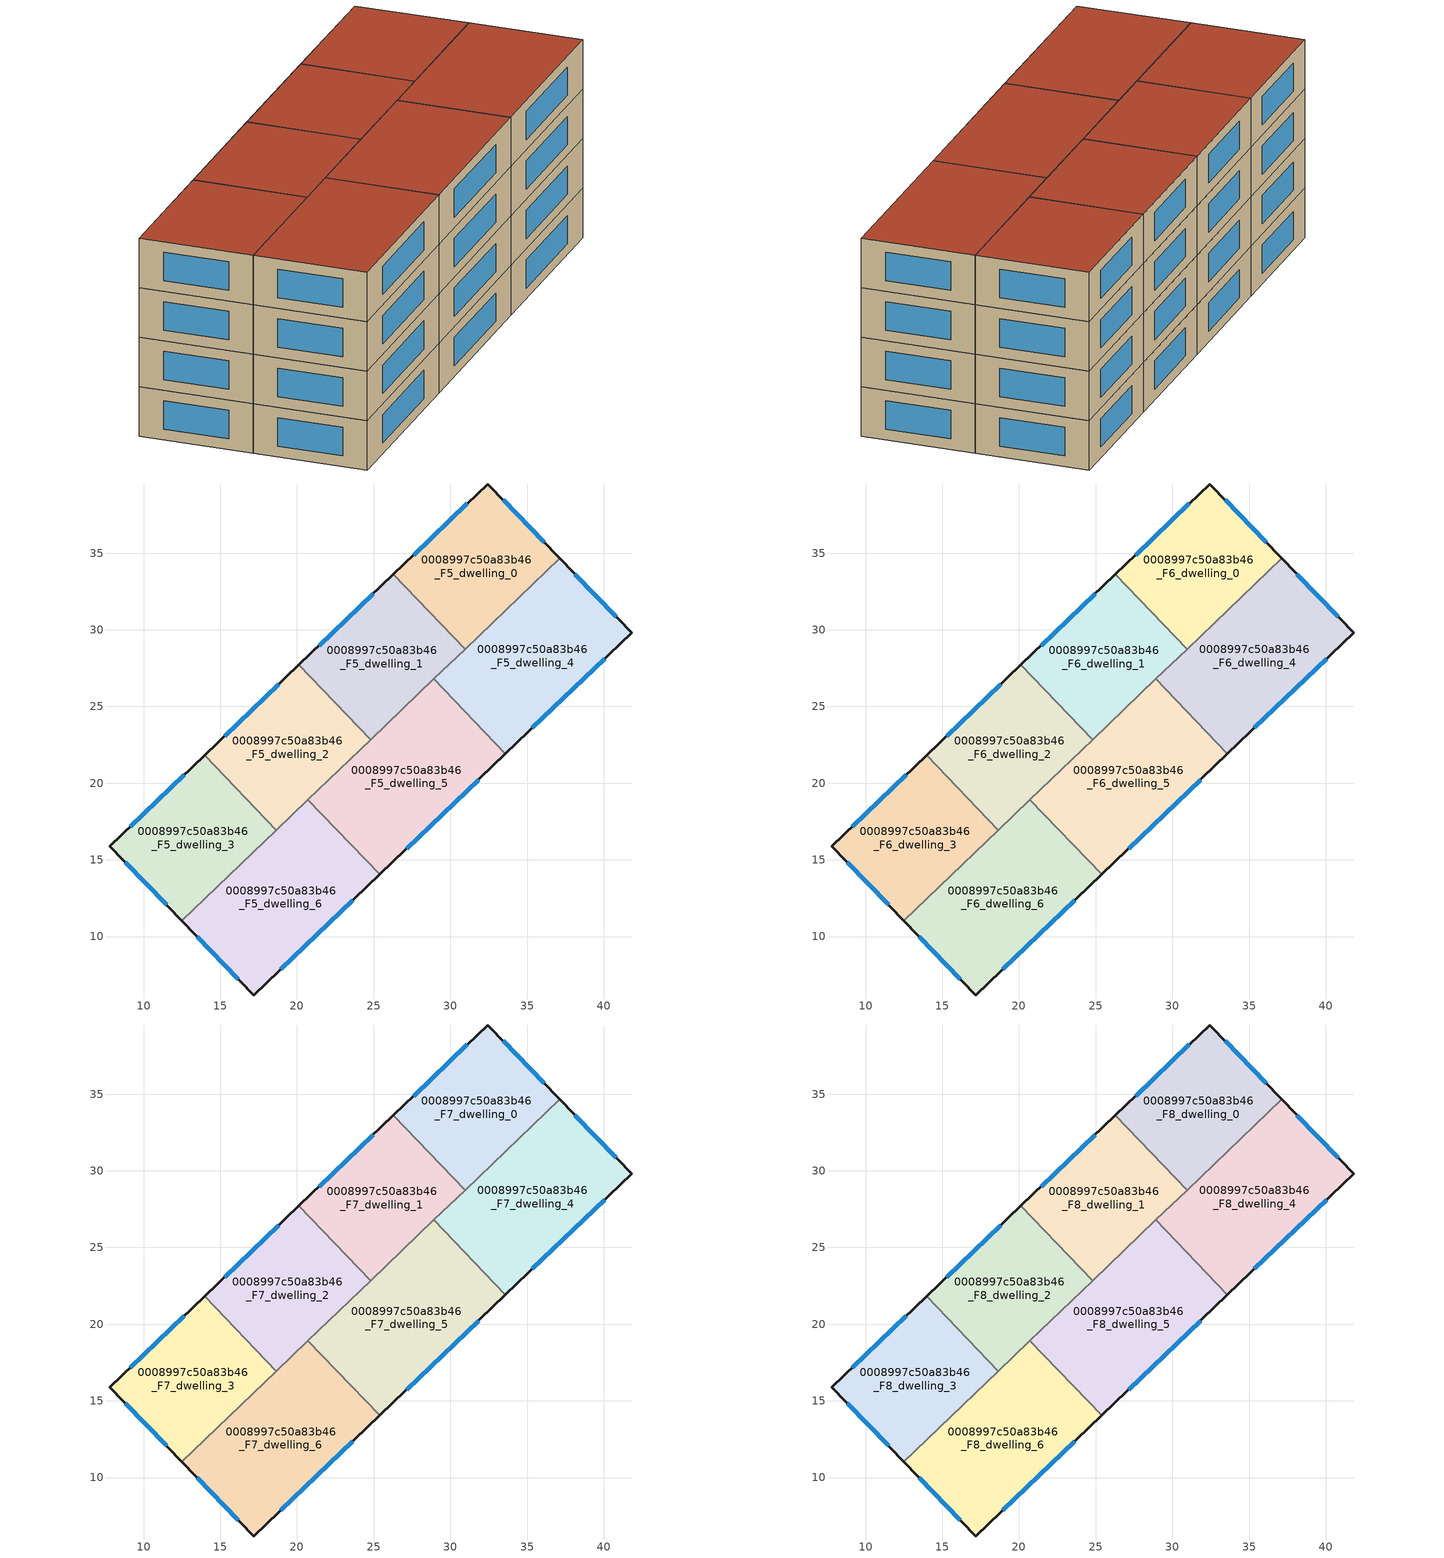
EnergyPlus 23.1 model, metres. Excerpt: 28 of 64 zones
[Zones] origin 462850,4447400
0008997c50a83b46_F5_dwelling_0
 floor to 0008997c50a83b46_F4_dwelling_0 (EU_floor_Construction): 32.43,39.5 37.12,34.65 30.96,28.74 26.29,33.61 z15
 wall outside (EU_wall_Construction): 37.12,34.65 32.43,39.5 26.29,33.61 z15:18
 wall to 0008997c50a83b46_F5_dwelling_1 (EU_wall_Construction): 26.29,33.61 30.96,28.74 z15:18
 wall to 0008997c50a83b46_F5_dwelling_4 (EU_wall_Construction): 30.96,28.74 37.12,34.65 z15:18
 window (EU_Window_Construction): 36.12,35.69 33.44,38.47 / 31.12,38.24 27.6,34.87 z15.64:17.36
0008997c50a83b46_F5_dwelling_1
 floor to 0008997c50a83b46_F4_dwelling_1 (EU_floor_Construction): 26.29,33.61 30.96,28.74 24.8,22.84 20.13,27.71 z15
 wall outside (EU_wall_Construction): 26.29,33.61 20.13,27.71 z15:18
 wall to 0008997c50a83b46_F5_dwelling_2 (EU_wall_Construction): 20.13,27.71 24.8,22.84 z15:18
 wall to 0008997c50a83b46_F5_dwelling_5 (EU_wall_Construction): 24.8,22.84 28.93,26.79 z15:18
 wall to 0008997c50a83b46_F5_dwelling_4 (EU_wall_Construction): 28.93,26.79 30.96,28.74 z15:18
 window (EU_Window_Construction): 24.97,32.35 21.45,28.97 z15.64:17.36
0008997c50a83b46_F5_dwelling_2
 floor to 0008997c50a83b46_F4_dwelling_2 (EU_floor_Construction): 20.13,27.71 24.8,22.84 18.65,16.94 13.98,21.81 z15
 wall outside (EU_wall_Construction): 20.13,27.71 13.98,21.81 z15:18
 wall to 0008997c50a83b46_F5_dwelling_3 (EU_wall_Construction): 13.98,21.81 18.65,16.94 z15:18
 wall to 0008997c50a83b46_F5_dwelling_6 (EU_wall_Construction): 18.65,16.94 20.72,18.92 z15:18
 wall to 0008997c50a83b46_F5_dwelling_5 (EU_wall_Construction): 20.72,18.92 24.8,22.84 z15:18
 window (EU_Window_Construction): 18.81,26.44 15.3,23.07 z15.64:17.36
0008997c50a83b46_F5_dwelling_3
 floor to 0008997c50a83b46_F4_dwelling_3 (EU_floor_Construction): 13.98,21.81 18.65,16.94 12.5,11.04 7.81,15.89 z15
 wall outside (EU_wall_Construction): 13.98,21.81 7.81,15.89 12.5,11.04 z15:18
 wall to 0008997c50a83b46_F5_dwelling_6 (EU_wall_Construction): 12.5,11.04 18.65,16.94 z15:18
 window (EU_Window_Construction): 8.82,14.86 11.5,12.08 / 12.66,20.54 9.13,17.16 z15.64:17.36
0008997c50a83b46_F5_dwelling_4
 floor to 0008997c50a83b46_F4_dwelling_4 (EU_floor_Construction): 37.12,34.65 41.81,29.8 33.6,21.92 28.93,26.79 z15
 wall outside (EU_wall_Construction): 33.6,21.92 41.81,29.8 37.12,34.65 z15:18
 wall to 0008997c50a83b46_F5_dwelling_5 (EU_wall_Construction): 28.93,26.79 33.6,21.92 z15:18
 window (EU_Window_Construction): 40.81,30.84 38.13,33.61 / 35.36,23.61 40.05,28.12 z15.64:17.36
0008997c50a83b46_F5_dwelling_5
 floor to 0008997c50a83b46_F4_dwelling_5 (EU_floor_Construction): 28.93,26.79 33.6,21.92 25.39,14.05 20.72,18.92 z15
 wall outside (EU_wall_Construction): 25.39,14.05 33.6,21.92 z15:18
 wall to 0008997c50a83b46_F5_dwelling_6 (EU_wall_Construction): 20.72,18.92 25.39,14.05 z15:18
 window (EU_Window_Construction): 27.15,15.74 31.84,20.24 z15.64:17.36
0008997c50a83b46_F5_dwelling_6
 floor to 0008997c50a83b46_F4_dwelling_6 (EU_floor_Construction): 20.72,18.92 25.39,14.05 17.19,6.19 12.5,11.04 z15
 wall outside (EU_wall_Construction): 12.5,11.04 17.19,6.19 25.39,14.05 z15:18
 window (EU_Window_Construction): 18.95,7.88 23.63,12.37 / 13.51,10 16.19,7.23 z15.64:17.36
0008997c50a83b46_F6_dwelling_0
 floor to 0008997c50a83b46_F5_dwelling_0 (EU_floor_Construction): 32.43,39.5 37.12,34.65 30.96,28.74 26.29,33.61 z18
 wall outside (EU_wall_Construction): 37.12,34.65 32.43,39.5 26.29,33.61 z18:21
 wall to 0008997c50a83b46_F6_dwelling_1 (EU_wall_Construction): 26.29,33.61 30.96,28.74 z18:21
 wall to 0008997c50a83b46_F6_dwelling_4 (EU_wall_Construction): 30.96,28.74 37.12,34.65 z18:21
 window (EU_Window_Construction): 36.12,35.69 33.44,38.47 / 31.12,38.24 27.6,34.87 z18.64:20.36
0008997c50a83b46_F6_dwelling_1
 floor to 0008997c50a83b46_F5_dwelling_1 (EU_floor_Construction): 26.29,33.61 30.96,28.74 24.8,22.84 20.13,27.71 z18
 wall outside (EU_wall_Construction): 26.29,33.61 20.13,27.71 z18:21
 wall to 0008997c50a83b46_F6_dwelling_2 (EU_wall_Construction): 20.13,27.71 24.8,22.84 z18:21
 wall to 0008997c50a83b46_F6_dwelling_5 (EU_wall_Construction): 24.8,22.84 28.93,26.79 z18:21
 wall to 0008997c50a83b46_F6_dwelling_4 (EU_wall_Construction): 28.93,26.79 30.96,28.74 z18:21
 window (EU_Window_Construction): 24.97,32.35 21.45,28.97 z18.64:20.36
0008997c50a83b46_F6_dwelling_2
 floor to 0008997c50a83b46_F5_dwelling_2 (EU_floor_Construction): 20.13,27.71 24.8,22.84 18.65,16.94 13.98,21.81 z18
 wall outside (EU_wall_Construction): 20.13,27.71 13.98,21.81 z18:21
 wall to 0008997c50a83b46_F6_dwelling_3 (EU_wall_Construction): 13.98,21.81 18.65,16.94 z18:21
 wall to 0008997c50a83b46_F6_dwelling_6 (EU_wall_Construction): 18.65,16.94 20.72,18.92 z18:21
 wall to 0008997c50a83b46_F6_dwelling_5 (EU_wall_Construction): 20.72,18.92 24.8,22.84 z18:21
 window (EU_Window_Construction): 18.81,26.44 15.3,23.07 z18.64:20.36
0008997c50a83b46_F6_dwelling_3
 floor to 0008997c50a83b46_F5_dwelling_3 (EU_floor_Construction): 13.98,21.81 18.65,16.94 12.5,11.04 7.81,15.89 z18
 wall outside (EU_wall_Construction): 13.98,21.81 7.81,15.89 12.5,11.04 z18:21
 wall to 0008997c50a83b46_F6_dwelling_6 (EU_wall_Construction): 12.5,11.04 18.65,16.94 z18:21
 window (EU_Window_Construction): 8.82,14.86 11.5,12.08 / 12.66,20.54 9.13,17.16 z18.64:20.36
0008997c50a83b46_F6_dwelling_4
 floor to 0008997c50a83b46_F5_dwelling_4 (EU_floor_Construction): 37.12,34.65 41.81,29.8 33.6,21.92 28.93,26.79 z18
 wall outside (EU_wall_Construction): 33.6,21.92 41.81,29.8 37.12,34.65 z18:21
 wall to 0008997c50a83b46_F6_dwelling_5 (EU_wall_Construction): 28.93,26.79 33.6,21.92 z18:21
 window (EU_Window_Construction): 40.81,30.84 38.13,33.61 / 35.36,23.61 40.05,28.12 z18.64:20.36
0008997c50a83b46_F6_dwelling_5
 floor to 0008997c50a83b46_F5_dwelling_5 (EU_floor_Construction): 28.93,26.79 33.6,21.92 25.39,14.05 20.72,18.92 z18
 wall outside (EU_wall_Construction): 25.39,14.05 33.6,21.92 z18:21
 wall to 0008997c50a83b46_F6_dwelling_6 (EU_wall_Construction): 20.72,18.92 25.39,14.05 z18:21
 window (EU_Window_Construction): 27.15,15.74 31.84,20.24 z18.64:20.36
0008997c50a83b46_F6_dwelling_6
 floor to 0008997c50a83b46_F5_dwelling_6 (EU_floor_Construction): 20.72,18.92 25.39,14.05 17.19,6.19 12.5,11.04 z18
 wall outside (EU_wall_Construction): 12.5,11.04 17.19,6.19 25.39,14.05 z18:21
 window (EU_Window_Construction): 18.95,7.88 23.63,12.37 / 13.51,10 16.19,7.23 z18.64:20.36
0008997c50a83b46_F7_dwelling_0
 floor to 0008997c50a83b46_F6_dwelling_0 (EU_floor_Construction): 32.43,39.5 37.12,34.65 30.96,28.74 26.29,33.61 z21
 wall outside (EU_wall_Construction): 37.12,34.65 32.43,39.5 26.29,33.61 z21:24
 wall to 0008997c50a83b46_F7_dwelling_1 (EU_wall_Construction): 26.29,33.61 30.96,28.74 z21:24
 wall to 0008997c50a83b46_F7_dwelling_4 (EU_wall_Construction): 30.96,28.74 37.12,34.65 z21:24
 window (EU_Window_Construction): 36.12,35.69 33.44,38.47 / 31.12,38.24 27.6,34.87 z21.64:23.36
0008997c50a83b46_F7_dwelling_1
 floor to 0008997c50a83b46_F6_dwelling_1 (EU_floor_Construction): 26.29,33.61 30.96,28.74 24.8,22.84 20.13,27.71 z21
 wall outside (EU_wall_Construction): 26.29,33.61 20.13,27.71 z21:24
 wall to 0008997c50a83b46_F7_dwelling_2 (EU_wall_Construction): 20.13,27.71 24.8,22.84 z21:24
 wall to 0008997c50a83b46_F7_dwelling_5 (EU_wall_Construction): 24.8,22.84 28.93,26.79 z21:24
 wall to 0008997c50a83b46_F7_dwelling_4 (EU_wall_Construction): 28.93,26.79 30.96,28.74 z21:24
 window (EU_Window_Construction): 24.97,32.35 21.45,28.97 z21.64:23.36
0008997c50a83b46_F7_dwelling_2
 floor to 0008997c50a83b46_F6_dwelling_2 (EU_floor_Construction): 20.13,27.71 24.8,22.84 18.65,16.94 13.98,21.81 z21
 wall outside (EU_wall_Construction): 20.13,27.71 13.98,21.81 z21:24
 wall to 0008997c50a83b46_F7_dwelling_3 (EU_wall_Construction): 13.98,21.81 18.65,16.94 z21:24
 wall to 0008997c50a83b46_F7_dwelling_6 (EU_wall_Construction): 18.65,16.94 20.72,18.92 z21:24
 wall to 0008997c50a83b46_F7_dwelling_5 (EU_wall_Construction): 20.72,18.92 24.8,22.84 z21:24
 window (EU_Window_Construction): 18.81,26.44 15.3,23.07 z21.64:23.36
0008997c50a83b46_F7_dwelling_3
 floor to 0008997c50a83b46_F6_dwelling_3 (EU_floor_Construction): 13.98,21.81 18.65,16.94 12.5,11.04 7.81,15.89 z21
 wall outside (EU_wall_Construction): 13.98,21.81 7.81,15.89 12.5,11.04 z21:24
 wall to 0008997c50a83b46_F7_dwelling_6 (EU_wall_Construction): 12.5,11.04 18.65,16.94 z21:24
 window (EU_Window_Construction): 8.82,14.86 11.5,12.08 / 12.66,20.54 9.13,17.16 z21.64:23.36
0008997c50a83b46_F7_dwelling_4
 floor to 0008997c50a83b46_F6_dwelling_4 (EU_floor_Construction): 37.12,34.65 41.81,29.8 33.6,21.92 28.93,26.79 z21
 wall outside (EU_wall_Construction): 33.6,21.92 41.81,29.8 37.12,34.65 z21:24
 wall to 0008997c50a83b46_F7_dwelling_5 (EU_wall_Construction): 28.93,26.79 33.6,21.92 z21:24
 window (EU_Window_Construction): 40.81,30.84 38.13,33.61 / 35.36,23.61 40.05,28.12 z21.64:23.36
0008997c50a83b46_F7_dwelling_5
 floor to 0008997c50a83b46_F6_dwelling_5 (EU_floor_Construction): 28.93,26.79 33.6,21.92 25.39,14.05 20.72,18.92 z21
 wall outside (EU_wall_Construction): 25.39,14.05 33.6,21.92 z21:24
 wall to 0008997c50a83b46_F7_dwelling_6 (EU_wall_Construction): 20.72,18.92 25.39,14.05 z21:24
 window (EU_Window_Construction): 27.15,15.74 31.84,20.24 z21.64:23.36
0008997c50a83b46_F7_dwelling_6
 floor to 0008997c50a83b46_F6_dwelling_6 (EU_floor_Construction): 20.72,18.92 25.39,14.05 17.19,6.19 12.5,11.04 z21
 wall outside (EU_wall_Construction): 12.5,11.04 17.19,6.19 25.39,14.05 z21:24
 window (EU_Window_Construction): 18.95,7.88 23.63,12.37 / 13.51,10 16.19,7.23 z21.64:23.36
0008997c50a83b46_F8_dwelling_0
 floor to 0008997c50a83b46_F7_dwelling_0 (EU_floor_Construction): 32.43,39.5 37.12,34.65 30.96,28.74 26.29,33.61 z24
 wall outside (EU_wall_Construction): 37.12,34.65 32.43,39.5 26.29,33.61 z24:27
 wall to 0008997c50a83b46_F8_dwelling_1 (EU_wall_Construction): 26.29,33.61 30.96,28.74 z24:27
 wall to 0008997c50a83b46_F8_dwelling_4 (EU_wall_Construction): 30.96,28.74 37.12,34.65 z24:27
 window (EU_Window_Construction): 36.12,35.69 33.44,38.47 / 31.12,38.24 27.6,34.87 z24.64:26.36
 roof outside (EU_roof_Construction): 37.12,34.65 32.43,39.5 26.29,33.61 30.96,28.74 z27
0008997c50a83b46_F8_dwelling_1
 floor to 0008997c50a83b46_F7_dwelling_1 (EU_floor_Construction): 26.29,33.61 30.96,28.74 24.8,22.84 20.13,27.71 z24
 wall outside (EU_wall_Construction): 26.29,33.61 20.13,27.71 z24:27
 wall to 0008997c50a83b46_F8_dwelling_2 (EU_wall_Construction): 20.13,27.71 24.8,22.84 z24:27
 wall to 0008997c50a83b46_F8_dwelling_5 (EU_wall_Construction): 24.8,22.84 28.93,26.79 z24:27
 wall to 0008997c50a83b46_F8_dwelling_4 (EU_wall_Construction): 28.93,26.79 30.96,28.74 z24:27
 window (EU_Window_Construction): 24.97,32.35 21.45,28.97 z24.64:26.36
 roof outside (EU_roof_Construction): 30.96,28.74 26.29,33.61 20.13,27.71 24.8,22.84 z27
0008997c50a83b46_F8_dwelling_2
 floor to 0008997c50a83b46_F7_dwelling_2 (EU_floor_Construction): 20.13,27.71 24.8,22.84 18.65,16.94 13.98,21.81 z24
 wall outside (EU_wall_Construction): 20.13,27.71 13.98,21.81 z24:27
 wall to 0008997c50a83b46_F8_dwelling_3 (EU_wall_Construction): 13.98,21.81 18.65,16.94 z24:27
 wall to 0008997c50a83b46_F8_dwelling_6 (EU_wall_Construction): 18.65,16.94 20.72,18.92 z24:27
 wall to 0008997c50a83b46_F8_dwelling_5 (EU_wall_Construction): 20.72,18.92 24.8,22.84 z24:27
 window (EU_Window_Construction): 18.81,26.44 15.3,23.07 z24.64:26.36
 roof outside (EU_roof_Construction): 24.8,22.84 20.13,27.71 13.98,21.81 18.65,16.94 z27
0008997c50a83b46_F8_dwelling_3
 floor to 0008997c50a83b46_F7_dwelling_3 (EU_floor_Construction): 13.98,21.81 18.65,16.94 12.5,11.04 7.81,15.89 z24
 wall outside (EU_wall_Construction): 13.98,21.81 7.81,15.89 12.5,11.04 z24:27
 wall to 0008997c50a83b46_F8_dwelling_6 (EU_wall_Construction): 12.5,11.04 18.65,16.94 z24:27
 window (EU_Window_Construction): 8.82,14.86 11.5,12.08 / 12.66,20.54 9.13,17.16 z24.64:26.36
 roof outside (EU_roof_Construction): 18.65,16.94 13.98,21.81 7.81,15.89 12.5,11.04 z27
0008997c50a83b46_F8_dwelling_4
 floor to 0008997c50a83b46_F7_dwelling_4 (EU_floor_Construction): 37.12,34.65 41.81,29.8 33.6,21.92 28.93,26.79 z24
 wall outside (EU_wall_Construction): 33.6,21.92 41.81,29.8 37.12,34.65 z24:27
 wall to 0008997c50a83b46_F8_dwelling_5 (EU_wall_Construction): 28.93,26.79 33.6,21.92 z24:27
 window (EU_Window_Construction): 40.81,30.84 38.13,33.61 / 35.36,23.61 40.05,28.12 z24.64:26.36
 roof outside (EU_roof_Construction): 41.81,29.8 37.12,34.65 28.93,26.79 33.6,21.92 z27
0008997c50a83b46_F8_dwelling_5
 floor to 0008997c50a83b46_F7_dwelling_5 (EU_floor_Construction): 28.93,26.79 33.6,21.92 25.39,14.05 20.72,18.92 z24
 wall outside (EU_wall_Construction): 25.39,14.05 33.6,21.92 z24:27
 wall to 0008997c50a83b46_F8_dwelling_6 (EU_wall_Construction): 20.72,18.92 25.39,14.05 z24:27
 window (EU_Window_Construction): 27.15,15.74 31.84,20.24 z24.64:26.36
 roof outside (EU_roof_Construction): 33.6,21.92 28.93,26.79 20.72,18.92 25.39,14.05 z27
0008997c50a83b46_F8_dwelling_6
 floor to 0008997c50a83b46_F7_dwelling_6 (EU_floor_Construction): 20.72,18.92 25.39,14.05 17.19,6.19 12.5,11.04 z24
 wall outside (EU_wall_Construction): 12.5,11.04 17.19,6.19 25.39,14.05 z24:27
 window (EU_Window_Construction): 18.95,7.88 23.63,12.37 / 13.51,10 16.19,7.23 z24.64:26.36
 roof outside (EU_roof_Construction): 25.39,14.05 20.72,18.92 12.5,11.04 17.19,6.19 z27
[Building]
EU S2 Campaign: North Axis=0; Terrain=City; Solar Distribution=FullExterior
[Site:Location]
Yerevan-Zvartnots.Intl.AP: Latitude=40.15; Longitude=44.383; Time Zone=4; Elevation=854
[SizingPeriod:WeatherFileDays]
AnnualSizingPeriod: Begin Month=1; Begin Day of Month=1; End Month=12; End Day of Month=31; Day of Week for Start Day=Monday; Use Weather File Daylight Saving Period=No; Use Weather File Rain and Snow Indicators=No
[MATERIAL]
EU_InternalMass_Material: Roughness=MediumRough; Thickness=0.1; Conductivity=1; Density=1800; Specific Heat=900; Thermal Absorptance=0.9; Solar Absorptance=0.7; Visible Absorptance=0.7
[MATERIAL:NOMASS] Roughness=MediumRough; Thermal Absorptance=0.9; Solar Absorptance=0.7; Visible Absorptance=0.7
Name | Thermal Resistance
EU_wall_NoMass | 1.05043
EU_roof_NoMass | 1.45357
EU_floor_NoMass | 0.478065
[WINDOWMATERIAL:SIMPLEGLAZINGSYSTEM]
EU_Window_SimpleGlazing: UFactor=2.5566; Solar Heat Gain Coefficient=0.75; Visible Transmittance=0.75
[CONSTRUCTION]
EU_wall_Construction: EU_wall_NoMass
EU_roof_Construction: EU_roof_NoMass
EU_floor_Construction: EU_floor_NoMass
EU_Window_Construction: EU_Window_SimpleGlazing
EU_InternalMass_Construction: EU_InternalMass_Material
[ZONE] Type=1; Multiplier=1; Ceiling Height=autocalculate; Floor Area=autocalculate; Part of Total Floor Area=Yes
Name | Volume
0008997c50a83b46_F5_dwelling_0; 0008997c50a83b46_F6_dwelling_0; 0008997c50a83b46_F7_dwelling_0; 0008997c50a83b46_F8_dwelling_0 | 172.616
0008997c50a83b46_F5_dwelling_1; 0008997c50a83b46_F6_dwelling_1; 0008997c50a83b46_F7_dwelling_1; 0008997c50a83b46_F8_dwelling_1 | 172.609
0008997c50a83b46_F5_dwelling_2; 0008997c50a83b46_F6_dwelling_2; 0008997c50a83b46_F7_dwelling_2; 0008997c50a83b46_F8_dwelling_2 | 172.626
0008997c50a83b46_F5_dwelling_3; 0008997c50a83b46_F6_dwelling_3; 0008997c50a83b46_F7_dwelling_3; 0008997c50a83b46_F8_dwelling_3 | 172.607
0008997c50a83b46_F5_dwelling_4; 0008997c50a83b46_F6_dwelling_4; 0008997c50a83b46_F7_dwelling_4; 0008997c50a83b46_F8_dwelling_4 | 230.134
0008997c50a83b46_F5_dwelling_5; 0008997c50a83b46_F6_dwelling_5; 0008997c50a83b46_F7_dwelling_5; 0008997c50a83b46_F8_dwelling_5 | 230.158
0008997c50a83b46_F5_dwelling_6; 0008997c50a83b46_F6_dwelling_6; 0008997c50a83b46_F7_dwelling_6; 0008997c50a83b46_F8_dwelling_6 | 230.153
[INTERNALMASS] Construction=EU_InternalMass_Construction
Name | Zone or ZoneList | Surface Area
0008997c50a83b46_F5_dwelling_0_EU_InternalMass | 0008997c50a83b46_F5_dwelling_0 | 57.5388
0008997c50a83b46_F5_dwelling_1_EU_InternalMass | 0008997c50a83b46_F5_dwelling_1 | 57.5364
0008997c50a83b46_F5_dwelling_2_EU_InternalMass | 0008997c50a83b46_F5_dwelling_2 | 57.5419
0008997c50a83b46_F5_dwelling_3_EU_InternalMass | 0008997c50a83b46_F5_dwelling_3 | 57.5354
0008997c50a83b46_F5_dwelling_4_EU_InternalMass | 0008997c50a83b46_F5_dwelling_4 | 76.7113
0008997c50a83b46_F5_dwelling_5_EU_InternalMass | 0008997c50a83b46_F5_dwelling_5 | 76.7192
0008997c50a83b46_F5_dwelling_6_EU_InternalMass | 0008997c50a83b46_F5_dwelling_6 | 76.7177
0008997c50a83b46_F6_dwelling_0_EU_InternalMass | 0008997c50a83b46_F6_dwelling_0 | 57.5388
0008997c50a83b46_F6_dwelling_1_EU_InternalMass | 0008997c50a83b46_F6_dwelling_1 | 57.5364
0008997c50a83b46_F6_dwelling_2_EU_InternalMass | 0008997c50a83b46_F6_dwelling_2 | 57.5419
0008997c50a83b46_F6_dwelling_3_EU_InternalMass | 0008997c50a83b46_F6_dwelling_3 | 57.5354
0008997c50a83b46_F6_dwelling_4_EU_InternalMass | 0008997c50a83b46_F6_dwelling_4 | 76.7113
0008997c50a83b46_F6_dwelling_5_EU_InternalMass | 0008997c50a83b46_F6_dwelling_5 | 76.7192
0008997c50a83b46_F6_dwelling_6_EU_InternalMass | 0008997c50a83b46_F6_dwelling_6 | 76.7177
0008997c50a83b46_F7_dwelling_0_EU_InternalMass | 0008997c50a83b46_F7_dwelling_0 | 57.5388
0008997c50a83b46_F7_dwelling_1_EU_InternalMass | 0008997c50a83b46_F7_dwelling_1 | 57.5364
0008997c50a83b46_F7_dwelling_2_EU_InternalMass | 0008997c50a83b46_F7_dwelling_2 | 57.5419
0008997c50a83b46_F7_dwelling_3_EU_InternalMass | 0008997c50a83b46_F7_dwelling_3 | 57.5354
0008997c50a83b46_F7_dwelling_4_EU_InternalMass | 0008997c50a83b46_F7_dwelling_4 | 76.7113
0008997c50a83b46_F7_dwelling_5_EU_InternalMass | 0008997c50a83b46_F7_dwelling_5 | 76.7192
0008997c50a83b46_F7_dwelling_6_EU_InternalMass | 0008997c50a83b46_F7_dwelling_6 | 76.7177
0008997c50a83b46_F8_dwelling_0_EU_InternalMass | 0008997c50a83b46_F8_dwelling_0 | 57.5388
0008997c50a83b46_F8_dwelling_1_EU_InternalMass | 0008997c50a83b46_F8_dwelling_1 | 57.5364
0008997c50a83b46_F8_dwelling_2_EU_InternalMass | 0008997c50a83b46_F8_dwelling_2 | 57.5419
0008997c50a83b46_F8_dwelling_3_EU_InternalMass | 0008997c50a83b46_F8_dwelling_3 | 57.5354
0008997c50a83b46_F8_dwelling_4_EU_InternalMass | 0008997c50a83b46_F8_dwelling_4 | 76.7113
0008997c50a83b46_F8_dwelling_5_EU_InternalMass | 0008997c50a83b46_F8_dwelling_5 | 76.7192
0008997c50a83b46_F8_dwelling_6_EU_InternalMass | 0008997c50a83b46_F8_dwelling_6 | 76.7177
[OTHEREQUIPMENT] Fuel Type=Electricity; Design Level Calculation Method=Watts/Area; Power per Zone Floor Area=1; Fraction Latent=0; Fraction Radiant=0; Fraction Lost=0; Carbon Dioxide Generation Rate=0; EndUse Subcategory=EU_Step8_InternalGains
Name | Zone or ZoneList or Space or SpaceList | Schedule
EU_Step8_InternalGain_0008997c50a83b46_F5_dwelling_0_f000 | 0008997c50a83b46_F5_dwelling_0 | EU_Step8_GainSchedule_0008997c50a83b46_F5_dwelling_0_f000
EU_Step8_InternalGain_0008997c50a83b46_F5_dwelling_1_f000 | 0008997c50a83b46_F5_dwelling_1 | EU_Step8_GainSchedule_0008997c50a83b46_F5_dwelling_1_f000
EU_Step8_InternalGain_0008997c50a83b46_F5_dwelling_2_f000 | 0008997c50a83b46_F5_dwelling_2 | EU_Step8_GainSchedule_0008997c50a83b46_F5_dwelling_2_f000
EU_Step8_InternalGain_0008997c50a83b46_F5_dwelling_3_f000 | 0008997c50a83b46_F5_dwelling_3 | EU_Step8_GainSchedule_0008997c50a83b46_F5_dwelling_3_f000
EU_Step8_InternalGain_0008997c50a83b46_F5_dwelling_4_f000 | 0008997c50a83b46_F5_dwelling_4 | EU_Step8_GainSchedule_0008997c50a83b46_F5_dwelling_4_f000
EU_Step8_InternalGain_0008997c50a83b46_F5_dwelling_5_f000 | 0008997c50a83b46_F5_dwelling_5 | EU_Step8_GainSchedule_0008997c50a83b46_F5_dwelling_5_f000
EU_Step8_InternalGain_0008997c50a83b46_F5_dwelling_6_f000 | 0008997c50a83b46_F5_dwelling_6 | EU_Step8_GainSchedule_0008997c50a83b46_F5_dwelling_6_f000
EU_Step8_InternalGain_0008997c50a83b46_F6_dwelling_0_f000 | 0008997c50a83b46_F6_dwelling_0 | EU_Step8_GainSchedule_0008997c50a83b46_F6_dwelling_0_f000
EU_Step8_InternalGain_0008997c50a83b46_F6_dwelling_1_f000 | 0008997c50a83b46_F6_dwelling_1 | EU_Step8_GainSchedule_0008997c50a83b46_F6_dwelling_1_f000
EU_Step8_InternalGain_0008997c50a83b46_F6_dwelling_2_f000 | 0008997c50a83b46_F6_dwelling_2 | EU_Step8_GainSchedule_0008997c50a83b46_F6_dwelling_2_f000
EU_Step8_InternalGain_0008997c50a83b46_F6_dwelling_3_f000 | 0008997c50a83b46_F6_dwelling_3 | EU_Step8_GainSchedule_0008997c50a83b46_F6_dwelling_3_f000
EU_Step8_InternalGain_0008997c50a83b46_F6_dwelling_4_f000 | 0008997c50a83b46_F6_dwelling_4 | EU_Step8_GainSchedule_0008997c50a83b46_F6_dwelling_4_f000
EU_Step8_InternalGain_0008997c50a83b46_F6_dwelling_5_f000 | 0008997c50a83b46_F6_dwelling_5 | EU_Step8_GainSchedule_0008997c50a83b46_F6_dwelling_5_f000
EU_Step8_InternalGain_0008997c50a83b46_F6_dwelling_6_f000 | 0008997c50a83b46_F6_dwelling_6 | EU_Step8_GainSchedule_0008997c50a83b46_F6_dwelling_6_f000
EU_Step8_InternalGain_0008997c50a83b46_F7_dwelling_0_f000 | 0008997c50a83b46_F7_dwelling_0 | EU_Step8_GainSchedule_0008997c50a83b46_F7_dwelling_0_f000
EU_Step8_InternalGain_0008997c50a83b46_F7_dwelling_1_f000 | 0008997c50a83b46_F7_dwelling_1 | EU_Step8_GainSchedule_0008997c50a83b46_F7_dwelling_1_f000
EU_Step8_InternalGain_0008997c50a83b46_F7_dwelling_2_f000 | 0008997c50a83b46_F7_dwelling_2 | EU_Step8_GainSchedule_0008997c50a83b46_F7_dwelling_2_f000
EU_Step8_InternalGain_0008997c50a83b46_F7_dwelling_3_f000 | 0008997c50a83b46_F7_dwelling_3 | EU_Step8_GainSchedule_0008997c50a83b46_F7_dwelling_3_f000
EU_Step8_InternalGain_0008997c50a83b46_F7_dwelling_4_f000 | 0008997c50a83b46_F7_dwelling_4 | EU_Step8_GainSchedule_0008997c50a83b46_F7_dwelling_4_f000
EU_Step8_InternalGain_0008997c50a83b46_F7_dwelling_5_f000 | 0008997c50a83b46_F7_dwelling_5 | EU_Step8_GainSchedule_0008997c50a83b46_F7_dwelling_5_f000
EU_Step8_InternalGain_0008997c50a83b46_F7_dwelling_6_f000 | 0008997c50a83b46_F7_dwelling_6 | EU_Step8_GainSchedule_0008997c50a83b46_F7_dwelling_6_f000
EU_Step8_InternalGain_0008997c50a83b46_F8_dwelling_0_f000 | 0008997c50a83b46_F8_dwelling_0 | EU_Step8_GainSchedule_0008997c50a83b46_F8_dwelling_0_f000
EU_Step8_InternalGain_0008997c50a83b46_F8_dwelling_1_f000 | 0008997c50a83b46_F8_dwelling_1 | EU_Step8_GainSchedule_0008997c50a83b46_F8_dwelling_1_f000
EU_Step8_InternalGain_0008997c50a83b46_F8_dwelling_2_f000 | 0008997c50a83b46_F8_dwelling_2 | EU_Step8_GainSchedule_0008997c50a83b46_F8_dwelling_2_f000
EU_Step8_InternalGain_0008997c50a83b46_F8_dwelling_3_f000 | 0008997c50a83b46_F8_dwelling_3 | EU_Step8_GainSchedule_0008997c50a83b46_F8_dwelling_3_f000
EU_Step8_InternalGain_0008997c50a83b46_F8_dwelling_4_f000 | 0008997c50a83b46_F8_dwelling_4 | EU_Step8_GainSchedule_0008997c50a83b46_F8_dwelling_4_f000
EU_Step8_InternalGain_0008997c50a83b46_F8_dwelling_5_f000 | 0008997c50a83b46_F8_dwelling_5 | EU_Step8_GainSchedule_0008997c50a83b46_F8_dwelling_5_f000
EU_Step8_InternalGain_0008997c50a83b46_F8_dwelling_6_f000 | 0008997c50a83b46_F8_dwelling_6 | EU_Step8_GainSchedule_0008997c50a83b46_F8_dwelling_6_f000
[ZONEVENTILATION:DESIGNFLOWRATE] Schedule=EU_AlwaysOn; Design Flow Rate Calculation Method=AirChanges/Hour; Air Changes per Hour=0.557805; Ventilation Type=Natural; Fan Pressure Rise=0; Fan Total Efficiency=1; Constant Term Coefficient=1; Temperature Term Coefficient=0; Velocity Term Coefficient=0; Velocity Squared Term Coefficient=0; Minimum Indoor Temperature=-100; Maximum Indoor Temperature=100; Delta Temperature=-100; Minimum Outdoor Temperature=-100; Maximum Outdoor Temperature=100; Maximum Wind Speed=40
Name | Zone or ZoneList or Space or SpaceList
EU_ConstantAir_0008997c50a83b46_F5_dwelling_0 | 0008997c50a83b46_F5_dwelling_0
EU_ConstantAir_0008997c50a83b46_F5_dwelling_1 | 0008997c50a83b46_F5_dwelling_1
EU_ConstantAir_0008997c50a83b46_F5_dwelling_2 | 0008997c50a83b46_F5_dwelling_2
EU_ConstantAir_0008997c50a83b46_F5_dwelling_3 | 0008997c50a83b46_F5_dwelling_3
EU_ConstantAir_0008997c50a83b46_F5_dwelling_4 | 0008997c50a83b46_F5_dwelling_4
EU_ConstantAir_0008997c50a83b46_F5_dwelling_5 | 0008997c50a83b46_F5_dwelling_5
EU_ConstantAir_0008997c50a83b46_F5_dwelling_6 | 0008997c50a83b46_F5_dwelling_6
EU_ConstantAir_0008997c50a83b46_F6_dwelling_0 | 0008997c50a83b46_F6_dwelling_0
EU_ConstantAir_0008997c50a83b46_F6_dwelling_1 | 0008997c50a83b46_F6_dwelling_1
EU_ConstantAir_0008997c50a83b46_F6_dwelling_2 | 0008997c50a83b46_F6_dwelling_2
EU_ConstantAir_0008997c50a83b46_F6_dwelling_3 | 0008997c50a83b46_F6_dwelling_3
EU_ConstantAir_0008997c50a83b46_F6_dwelling_4 | 0008997c50a83b46_F6_dwelling_4
EU_ConstantAir_0008997c50a83b46_F6_dwelling_5 | 0008997c50a83b46_F6_dwelling_5
EU_ConstantAir_0008997c50a83b46_F6_dwelling_6 | 0008997c50a83b46_F6_dwelling_6
EU_ConstantAir_0008997c50a83b46_F7_dwelling_0 | 0008997c50a83b46_F7_dwelling_0
EU_ConstantAir_0008997c50a83b46_F7_dwelling_1 | 0008997c50a83b46_F7_dwelling_1
EU_ConstantAir_0008997c50a83b46_F7_dwelling_2 | 0008997c50a83b46_F7_dwelling_2
EU_ConstantAir_0008997c50a83b46_F7_dwelling_3 | 0008997c50a83b46_F7_dwelling_3
EU_ConstantAir_0008997c50a83b46_F7_dwelling_4 | 0008997c50a83b46_F7_dwelling_4
EU_ConstantAir_0008997c50a83b46_F7_dwelling_5 | 0008997c50a83b46_F7_dwelling_5
EU_ConstantAir_0008997c50a83b46_F7_dwelling_6 | 0008997c50a83b46_F7_dwelling_6
EU_ConstantAir_0008997c50a83b46_F8_dwelling_0 | 0008997c50a83b46_F8_dwelling_0
EU_ConstantAir_0008997c50a83b46_F8_dwelling_1 | 0008997c50a83b46_F8_dwelling_1
EU_ConstantAir_0008997c50a83b46_F8_dwelling_2 | 0008997c50a83b46_F8_dwelling_2
EU_ConstantAir_0008997c50a83b46_F8_dwelling_3 | 0008997c50a83b46_F8_dwelling_3
EU_ConstantAir_0008997c50a83b46_F8_dwelling_4 | 0008997c50a83b46_F8_dwelling_4
EU_ConstantAir_0008997c50a83b46_F8_dwelling_5 | 0008997c50a83b46_F8_dwelling_5
EU_ConstantAir_0008997c50a83b46_F8_dwelling_6 | 0008997c50a83b46_F8_dwelling_6
[HVACTEMPLATE:THERMOSTAT] Constant Heating Setpoint=20; Constant Cooling Setpoint=50
EU_HeatOnly_0008997c50a83b46_F0_dwelling_0; EU_HeatOnly_0008997c50a83b46_F0_dwelling_1; EU_HeatOnly_0008997c50a83b46_F0_dwelling_2; EU_HeatOnly_0008997c50a83b46_F0_dwelling_3; EU_HeatOnly_0008997c50a83b46_F0_dwelling_4; EU_HeatOnly_0008997c50a83b46_F0_dwelling_5; EU_HeatOnly_0008997c50a83b46_F0_dwelling_6; EU_HeatOnly_0008997c50a83b46_F0_dwelling_7; EU_HeatOnly_0008997c50a83b46_F1_dwelling_0; EU_HeatOnly_0008997c50a83b46_F1_dwelling_1; EU_HeatOnly_0008997c50a83b46_F1_dwelling_2; EU_HeatOnly_0008997c50a83b46_F1_dwelling_3; EU_HeatOnly_0008997c50a83b46_F1_dwelling_4; EU_HeatOnly_0008997c50a83b46_F1_dwelling_5; EU_HeatOnly_0008997c50a83b46_F1_dwelling_6; EU_HeatOnly_0008997c50a83b46_F2_dwelling_0; EU_HeatOnly_0008997c50a83b46_F2_dwelling_1; EU_HeatOnly_0008997c50a83b46_F2_dwelling_2; EU_HeatOnly_0008997c50a83b46_F2_dwelling_3; EU_HeatOnly_0008997c50a83b46_F2_dwelling_4; EU_HeatOnly_0008997c50a83b46_F2_dwelling_5; EU_HeatOnly_0008997c50a83b46_F2_dwelling_6; EU_HeatOnly_0008997c50a83b46_F3_dwelling_0; EU_HeatOnly_0008997c50a83b46_F3_dwelling_1; EU_HeatOnly_0008997c50a83b46_F3_dwelling_2; EU_HeatOnly_0008997c50a83b46_F3_dwelling_3; EU_HeatOnly_0008997c50a83b46_F3_dwelling_4; EU_HeatOnly_0008997c50a83b46_F3_dwelling_5; EU_HeatOnly_0008997c50a83b46_F3_dwelling_6; EU_HeatOnly_0008997c50a83b46_F4_dwelling_0; EU_HeatOnly_0008997c50a83b46_F4_dwelling_1; EU_HeatOnly_0008997c50a83b46_F4_dwelling_2; EU_HeatOnly_0008997c50a83b46_F4_dwelling_3; EU_HeatOnly_0008997c50a83b46_F4_dwelling_4; EU_HeatOnly_0008997c50a83b46_F4_dwelling_5; EU_HeatOnly_0008997c50a83b46_F4_dwelling_6; EU_HeatOnly_0008997c50a83b46_F5_dwelling_0; EU_HeatOnly_0008997c50a83b46_F5_dwelling_1; EU_HeatOnly_0008997c50a83b46_F5_dwelling_2; EU_HeatOnly_0008997c50a83b46_F5_dwelling_3; EU_HeatOnly_0008997c50a83b46_F5_dwelling_4; EU_HeatOnly_0008997c50a83b46_F5_dwelling_5; EU_HeatOnly_0008997c50a83b46_F5_dwelling_6; EU_HeatOnly_0008997c50a83b46_F6_dwelling_0; EU_HeatOnly_0008997c50a83b46_F6_dwelling_1; EU_HeatOnly_0008997c50a83b46_F6_dwelling_2; EU_HeatOnly_0008997c50a83b46_F6_dwelling_3; EU_HeatOnly_0008997c50a83b46_F6_dwelling_4; EU_HeatOnly_0008997c50a83b46_F6_dwelling_5; EU_HeatOnly_0008997c50a83b46_F6_dwelling_6; EU_HeatOnly_0008997c50a83b46_F7_dwelling_0; EU_HeatOnly_0008997c50a83b46_F7_dwelling_1; EU_HeatOnly_0008997c50a83b46_F7_dwelling_2; EU_HeatOnly_0008997c50a83b46_F7_dwelling_3; EU_HeatOnly_0008997c50a83b46_F7_dwelling_4; EU_HeatOnly_0008997c50a83b46_F7_dwelling_5; EU_HeatOnly_0008997c50a83b46_F7_dwelling_6; EU_HeatOnly_0008997c50a83b46_F8_dwelling_0; EU_HeatOnly_0008997c50a83b46_F8_dwelling_1; EU_HeatOnly_0008997c50a83b46_F8_dwelling_2; EU_HeatOnly_0008997c50a83b46_F8_dwelling_3; EU_HeatOnly_0008997c50a83b46_F8_dwelling_4; EU_HeatOnly_0008997c50a83b46_F8_dwelling_5; EU_HeatOnly_0008997c50a83b46_F8_dwelling_6
[HVACTEMPLATE:ZONE:IDEALLOADSAIRSYSTEM] System Availability Schedule=EU_AlwaysOn; Maximum Heating Supply Air Temperature=50; Minimum Cooling Supply Air Temperature=13; Maximum Heating Supply Air Humidity Ratio=0.0156; Minimum Cooling Supply Air Humidity Ratio=0.0077; Heating Limit=NoLimit; Cooling Limit=NoLimit; Heating Availability Schedule=EU_AlwaysOn; Cooling Availability Schedule=EU_CoolingOff; Dehumidification Control Type=ConstantSensibleHeatRatio; Cooling Sensible Heat Ratio=0.7; Dehumidification Setpoint=60; Humidification Control Type=None; Humidification Setpoint=30; Outdoor Air Method=None; Outdoor Air Flow Rate per Person=0.00944; Outdoor Air Flow Rate per Zone Floor Area=0; Outdoor Air Flow Rate per Zone=0; Demand Controlled Ventilation Type=None; Outdoor Air Economizer Type=NoEconomizer; Heat Recovery Type=None; Sensible Heat Recovery Effectiveness=0.7; Latent Heat Recovery Effectiveness=0.65
Name | Template Thermostat
0008997c50a83b46_F5_dwelling_0 | EU_HeatOnly_0008997c50a83b46_F5_dwelling_0
0008997c50a83b46_F5_dwelling_1 | EU_HeatOnly_0008997c50a83b46_F5_dwelling_1
0008997c50a83b46_F5_dwelling_2 | EU_HeatOnly_0008997c50a83b46_F5_dwelling_2
0008997c50a83b46_F5_dwelling_3 | EU_HeatOnly_0008997c50a83b46_F5_dwelling_3
0008997c50a83b46_F5_dwelling_4 | EU_HeatOnly_0008997c50a83b46_F5_dwelling_4
0008997c50a83b46_F5_dwelling_5 | EU_HeatOnly_0008997c50a83b46_F5_dwelling_5
0008997c50a83b46_F5_dwelling_6 | EU_HeatOnly_0008997c50a83b46_F5_dwelling_6
0008997c50a83b46_F6_dwelling_0 | EU_HeatOnly_0008997c50a83b46_F6_dwelling_0
0008997c50a83b46_F6_dwelling_1 | EU_HeatOnly_0008997c50a83b46_F6_dwelling_1
0008997c50a83b46_F6_dwelling_2 | EU_HeatOnly_0008997c50a83b46_F6_dwelling_2
0008997c50a83b46_F6_dwelling_3 | EU_HeatOnly_0008997c50a83b46_F6_dwelling_3
0008997c50a83b46_F6_dwelling_4 | EU_HeatOnly_0008997c50a83b46_F6_dwelling_4
0008997c50a83b46_F6_dwelling_5 | EU_HeatOnly_0008997c50a83b46_F6_dwelling_5
0008997c50a83b46_F6_dwelling_6 | EU_HeatOnly_0008997c50a83b46_F6_dwelling_6
0008997c50a83b46_F7_dwelling_0 | EU_HeatOnly_0008997c50a83b46_F7_dwelling_0
0008997c50a83b46_F7_dwelling_1 | EU_HeatOnly_0008997c50a83b46_F7_dwelling_1
0008997c50a83b46_F7_dwelling_2 | EU_HeatOnly_0008997c50a83b46_F7_dwelling_2
0008997c50a83b46_F7_dwelling_3 | EU_HeatOnly_0008997c50a83b46_F7_dwelling_3
0008997c50a83b46_F7_dwelling_4 | EU_HeatOnly_0008997c50a83b46_F7_dwelling_4
0008997c50a83b46_F7_dwelling_5 | EU_HeatOnly_0008997c50a83b46_F7_dwelling_5
0008997c50a83b46_F7_dwelling_6 | EU_HeatOnly_0008997c50a83b46_F7_dwelling_6
0008997c50a83b46_F8_dwelling_0 | EU_HeatOnly_0008997c50a83b46_F8_dwelling_0
0008997c50a83b46_F8_dwelling_1 | EU_HeatOnly_0008997c50a83b46_F8_dwelling_1
0008997c50a83b46_F8_dwelling_2 | EU_HeatOnly_0008997c50a83b46_F8_dwelling_2
0008997c50a83b46_F8_dwelling_3 | EU_HeatOnly_0008997c50a83b46_F8_dwelling_3
0008997c50a83b46_F8_dwelling_4 | EU_HeatOnly_0008997c50a83b46_F8_dwelling_4
0008997c50a83b46_F8_dwelling_5 | EU_HeatOnly_0008997c50a83b46_F8_dwelling_5
0008997c50a83b46_F8_dwelling_6 | EU_HeatOnly_0008997c50a83b46_F8_dwelling_6
[SIZING:ZONE] Zone Cooling Design Supply Air Temperature Input Method=SupplyAirTemperature; Zone Cooling Design Supply Air Temperature=13; Zone Heating Design Supply Air Temperature Input Method=SupplyAirTemperature; Zone Heating Design Supply Air Temperature=50; Zone Cooling Design Supply Air Humidity Ratio=0.008; Zone Heating Design Supply Air Humidity Ratio=0.008; Cooling Design Air Flow Method=DesignDay; Cooling Design Air Flow Rate=0; Cooling Minimum Air Flow per Zone Floor Area=0.000762; Cooling Minimum Air Flow=0; Cooling Minimum Air Flow Fraction=0.2; Heating Design Air Flow Method=DesignDay; Heating Design Air Flow Rate=0; Heating Maximum Air Flow per Zone Floor Area=0.002032; Heating Maximum Air Flow=0.141576; Heating Maximum Air Flow Fraction=0.3; Account for Dedicated Outdoor Air System=No; Dedicated Outdoor Air System Control Strategy=NeutralSupplyAir; Dedicated Outdoor Air Low Setpoint Temperature for Design=autosize; Dedicated Outdoor Air High Setpoint Temperature for Design=autosize; Zone Load Sizing Method=Sensible Load Only No Latent Load; Zone Latent Cooling Design Supply Air Humidity Ratio Input Method=HumidityRatioDifference; Zone Cooling Design Supply Air Humidity Ratio Difference=0.005; Zone Latent Heating Design Supply Air Humidity Ratio Input Method=HumidityRatioDifference; Zone Humidification Design Supply Air Humidity Ratio Difference=0.005
0008997c50a83b46_F5_dwelling_0; 0008997c50a83b46_F5_dwelling_1; 0008997c50a83b46_F5_dwelling_2; 0008997c50a83b46_F5_dwelling_3; 0008997c50a83b46_F5_dwelling_4; 0008997c50a83b46_F5_dwelling_5; 0008997c50a83b46_F5_dwelling_6; 0008997c50a83b46_F6_dwelling_0; 0008997c50a83b46_F6_dwelling_1; 0008997c50a83b46_F6_dwelling_2; 0008997c50a83b46_F6_dwelling_3; 0008997c50a83b46_F6_dwelling_4; 0008997c50a83b46_F6_dwelling_5; 0008997c50a83b46_F6_dwelling_6; 0008997c50a83b46_F7_dwelling_0; 0008997c50a83b46_F7_dwelling_1; 0008997c50a83b46_F7_dwelling_2; 0008997c50a83b46_F7_dwelling_3; 0008997c50a83b46_F7_dwelling_4; 0008997c50a83b46_F7_dwelling_5; 0008997c50a83b46_F7_dwelling_6; 0008997c50a83b46_F8_dwelling_0; 0008997c50a83b46_F8_dwelling_1; 0008997c50a83b46_F8_dwelling_2; 0008997c50a83b46_F8_dwelling_3; 0008997c50a83b46_F8_dwelling_4; 0008997c50a83b46_F8_dwelling_5; 0008997c50a83b46_F8_dwelling_6
[SCHEDULE:CONSTANT]
Name | Hourly Value
EU_AlwaysOn | 1
EU_CoolingOff | 0
[SCHEDULE:FILE] Column Number=1; Rows to Skip at Top=0; Number of Hours of Data=8760; Column Separator=Comma; Interpolate to Timestep=No; Minutes per Item=60; Adjust Schedule for Daylight Savings=Yes
Name | File
EU_Step8_GainSchedule_0008997c50a83b46_F5_dwelling_0_f000 | ../../schedules/0008997c50a83b46/0008997c50a83b46_F5_dwelling_0_f000_gain.csv
EU_Step8_GainSchedule_0008997c50a83b46_F5_dwelling_1_f000 | ../../schedules/0008997c50a83b46/0008997c50a83b46_F5_dwelling_1_f000_gain.csv
EU_Step8_GainSchedule_0008997c50a83b46_F5_dwelling_2_f000 | ../../schedules/0008997c50a83b46/0008997c50a83b46_F5_dwelling_2_f000_gain.csv
EU_Step8_GainSchedule_0008997c50a83b46_F5_dwelling_3_f000 | ../../schedules/0008997c50a83b46/0008997c50a83b46_F5_dwelling_3_f000_gain.csv
EU_Step8_GainSchedule_0008997c50a83b46_F5_dwelling_4_f000 | ../../schedules/0008997c50a83b46/0008997c50a83b46_F5_dwelling_4_f000_gain.csv
EU_Step8_GainSchedule_0008997c50a83b46_F5_dwelling_5_f000 | ../../schedules/0008997c50a83b46/0008997c50a83b46_F5_dwelling_5_f000_gain.csv
EU_Step8_GainSchedule_0008997c50a83b46_F5_dwelling_6_f000 | ../../schedules/0008997c50a83b46/0008997c50a83b46_F5_dwelling_6_f000_gain.csv
EU_Step8_GainSchedule_0008997c50a83b46_F6_dwelling_0_f000 | ../../schedules/0008997c50a83b46/0008997c50a83b46_F6_dwelling_0_f000_gain.csv
EU_Step8_GainSchedule_0008997c50a83b46_F6_dwelling_1_f000 | ../../schedules/0008997c50a83b46/0008997c50a83b46_F6_dwelling_1_f000_gain.csv
EU_Step8_GainSchedule_0008997c50a83b46_F6_dwelling_2_f000 | ../../schedules/0008997c50a83b46/0008997c50a83b46_F6_dwelling_2_f000_gain.csv
EU_Step8_GainSchedule_0008997c50a83b46_F6_dwelling_3_f000 | ../../schedules/0008997c50a83b46/0008997c50a83b46_F6_dwelling_3_f000_gain.csv
EU_Step8_GainSchedule_0008997c50a83b46_F6_dwelling_4_f000 | ../../schedules/0008997c50a83b46/0008997c50a83b46_F6_dwelling_4_f000_gain.csv
EU_Step8_GainSchedule_0008997c50a83b46_F6_dwelling_5_f000 | ../../schedules/0008997c50a83b46/0008997c50a83b46_F6_dwelling_5_f000_gain.csv
EU_Step8_GainSchedule_0008997c50a83b46_F6_dwelling_6_f000 | ../../schedules/0008997c50a83b46/0008997c50a83b46_F6_dwelling_6_f000_gain.csv
EU_Step8_GainSchedule_0008997c50a83b46_F7_dwelling_0_f000 | ../../schedules/0008997c50a83b46/0008997c50a83b46_F7_dwelling_0_f000_gain.csv
EU_Step8_GainSchedule_0008997c50a83b46_F7_dwelling_1_f000 | ../../schedules/0008997c50a83b46/0008997c50a83b46_F7_dwelling_1_f000_gain.csv
EU_Step8_GainSchedule_0008997c50a83b46_F7_dwelling_2_f000 | ../../schedules/0008997c50a83b46/0008997c50a83b46_F7_dwelling_2_f000_gain.csv
EU_Step8_GainSchedule_0008997c50a83b46_F7_dwelling_3_f000 | ../../schedules/0008997c50a83b46/0008997c50a83b46_F7_dwelling_3_f000_gain.csv
EU_Step8_GainSchedule_0008997c50a83b46_F7_dwelling_4_f000 | ../../schedules/0008997c50a83b46/0008997c50a83b46_F7_dwelling_4_f000_gain.csv
EU_Step8_GainSchedule_0008997c50a83b46_F7_dwelling_5_f000 | ../../schedules/0008997c50a83b46/0008997c50a83b46_F7_dwelling_5_f000_gain.csv
EU_Step8_GainSchedule_0008997c50a83b46_F7_dwelling_6_f000 | ../../schedules/0008997c50a83b46/0008997c50a83b46_F7_dwelling_6_f000_gain.csv
EU_Step8_GainSchedule_0008997c50a83b46_F8_dwelling_0_f000 | ../../schedules/0008997c50a83b46/0008997c50a83b46_F8_dwelling_0_f000_gain.csv
EU_Step8_GainSchedule_0008997c50a83b46_F8_dwelling_1_f000 | ../../schedules/0008997c50a83b46/0008997c50a83b46_F8_dwelling_1_f000_gain.csv
EU_Step8_GainSchedule_0008997c50a83b46_F8_dwelling_2_f000 | ../../schedules/0008997c50a83b46/0008997c50a83b46_F8_dwelling_2_f000_gain.csv
EU_Step8_GainSchedule_0008997c50a83b46_F8_dwelling_3_f000 | ../../schedules/0008997c50a83b46/0008997c50a83b46_F8_dwelling_3_f000_gain.csv
EU_Step8_GainSchedule_0008997c50a83b46_F8_dwelling_4_f000 | ../../schedules/0008997c50a83b46/0008997c50a83b46_F8_dwelling_4_f000_gain.csv
EU_Step8_GainSchedule_0008997c50a83b46_F8_dwelling_5_f000 | ../../schedules/0008997c50a83b46/0008997c50a83b46_F8_dwelling_5_f000_gain.csv
EU_Step8_GainSchedule_0008997c50a83b46_F8_dwelling_6_f000 | ../../schedules/0008997c50a83b46/0008997c50a83b46_F8_dwelling_6_f000_gain.csv
